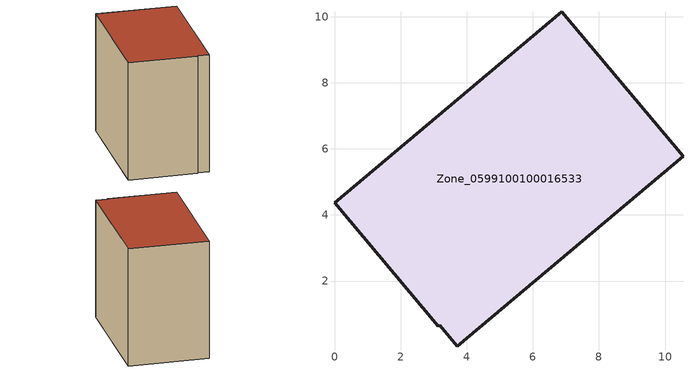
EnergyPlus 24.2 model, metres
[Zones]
Zone_0599100100016533
 floor ground (C_G): 0,4.37 6.88,10.14 10.54,5.78 3.71,0.03 3.19,0.66 3.14,0.63 z0.39
 wall outside (C_F): 6.88,10.14 0,4.37 3.14,0.63 3.19,0.66 3.71,0.03 10.54,5.78 6.88,10.14 z0.39:9.03
 roof outside (C_R): 3.71,0.03 10.54,5.78 6.88,10.14 0,4.37 3.14,0.63 3.19,0.66 z9.03
[BUILDING]
Pand.0599100100016533: North Axis=0; Terrain=City; Loads Convergence Tolerance Value=0.04; Temperature Convergence Tolerance Value=0.4; Solar Distribution=FullExterior; Maximum Number of Warmup Days=25; Minimum Number of Warmup Days=1
[Site:Location]
Rotterdam.The.Hague.AP_ZH_NLD Design_Conditions: Latitude=51.96; Longitude=4.45; Time Zone=1; Elevation=-4.5
[SITE:GROUNDTEMPERATURE:BUILDINGSURFACE]
18, 18, 18, 18, 18, 18, 18, 18, 18, 18, 18, 18
[MATERIAL] Thermal Absorptance=0.9; Solar Absorptance=0.7; Visible Absorptance=0.7
Name | Roughness | Thickness | Conductivity | Density | Specific Heat
G.TI.2015-2018 | MediumSmooth | 0.15 | 0.0428571 | 540 | 1210
F.TI.2015-2018 | Rough | 0.3 | 0.0666667 | 1920 | 840
R.TI.2015-2018 | MediumRough | 0.2 | 0.0333333 | 1500 | 1000
[CONSTRUCTION]
C_G: G.TI.2015-2018
C_F: F.TI.2015-2018
C_R: R.TI.2015-2018
[ZONE]
Zone_0599100100016533: Type=1; Multiplier=1; Ceiling Height=Autocalculate; Volume=Autocalculate; Floor Area=autocalculate; Part of Total Floor Area=Yes
[ZONEINFILTRATION:DESIGNFLOWRATE]
Infil_Zone_0599100100016533: Zone or ZoneList or Space or SpaceList=Zone_0599100100016533; Schedule=AlwaysOn; Design Flow Rate Calculation Method=Flow/Area; Flow Rate per Floor Area=0.0015; Constant Term Coefficient=1; Temperature Term Coefficient=0; Velocity Term Coefficient=0; Velocity Squared Term Coefficient=0
[HVACTEMPLATE:ZONE:IDEALLOADSAIRSYSTEM]
Zone_0599100100016533: Maximum Heating Supply Air Temperature=50; Minimum Cooling Supply Air Temperature=13; Maximum Heating Supply Air Humidity Ratio=0.0156; Minimum Cooling Supply Air Humidity Ratio=0.0077; Heating Limit=NoLimit; Cooling Limit=NoLimit; Dehumidification Control Type=ConstantSensibleHeatRatio; Cooling Sensible Heat Ratio=0.7; Dehumidification Setpoint=60; Humidification Control Type=None; Humidification Setpoint=30; Outdoor Air Method=None; Outdoor Air Flow Rate per Person=0.00944; Outdoor Air Flow Rate per Zone Floor Area=0; Outdoor Air Flow Rate per Zone=0; Demand Controlled Ventilation Type=None; Outdoor Air Economizer Type=NoEconomizer; Heat Recovery Type=None; Sensible Heat Recovery Effectiveness=0.7; Latent Heat Recovery Effectiveness=0.65
[ZONECONTROL:THERMOSTAT]
ThermostatControl_Zone_0599100100016533: Zone or ZoneList=Zone_0599100100016533; Control Type Schedule=DualSetpointControlType; Control 1=Thermostat_Zone_0599100100016533; Temperature Difference Between Cutout And Setpoint=0
[THERMOSTATSETPOINT:DUALSETPOINT]
Thermostat_Zone_0599100100016533: Heating Setpoint Temperature Schedule=HeatingSetpoint_Zone_0599100100016533; Cooling Setpoint Temperature Schedule=CoolingSetpoint_Zone_0599100100016533
[SCHEDULE:COMPACT]
HeatingSetpoint_Zone_0599100100016533: Through: 12/31, For: AllDays, Until: 24:00, 21
CoolingSetpoint_Zone_0599100100016533: Through: 12/31, For: AllDays, Until: 24:00, 24
DualSetpointControlType: Through: 12/31, For: AllDays, Until: 24:00, 4
AlwaysOn: Through: 12/31, For: AllDays, Until: 24:00, 1
